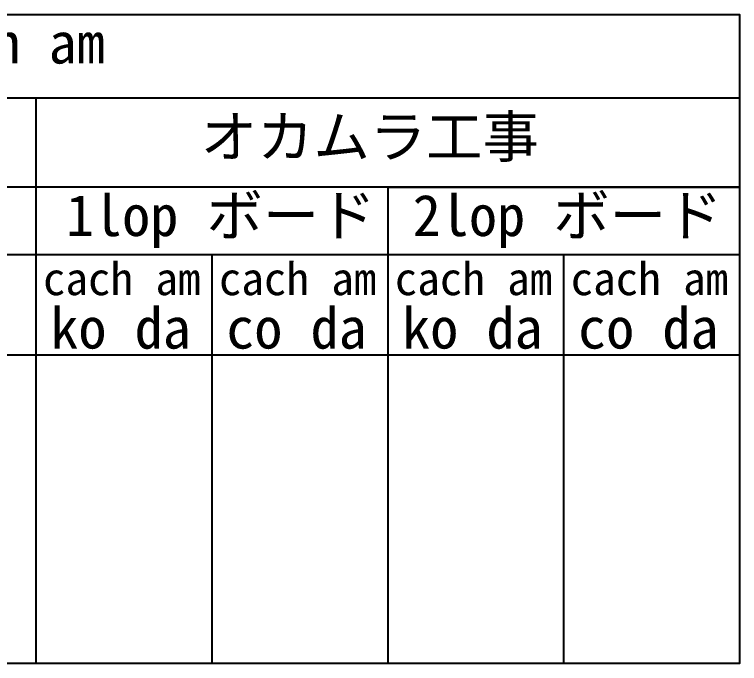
# Model space of a CAD drawing. Extents: x -275225 to 47266, y -41063 to 95295.
# Drawn here: x -203642 to -194873, y -22090 to -14243 of the extents above; entities that cross this region are included whole.
import ezdxf

# ---------------------------------------------------------------- set-up
doc = ezdxf.new("R2010")
doc.units = 0
doc.header["$LTSCALE"] = 0.2
doc.layers.add('_P18_製品寸法', color=9, linetype='Continuous')
doc.layers.add('_図面枠', color=7, linetype='Continuous')
doc.styles.add('OKAMURA-G', font='MS Gothic.ttf')

msp = doc.modelspace()

# ---------------------------------------------------------------- linework, layer by layer
at = {"layer": '_P18_製品寸法'}
for p, q in [((-203383.5, -15252.1), (-203383.5, -22089.9)), ((-194872.9, -16332.2), (-212216.8, -16332.2)), ((-199128.2, -16332.2), (-199128.2, -22089.9)), ((-216472.1, -17145.3), (-194872.9, -17145.3)), ((-201255.8, -17145.3), (-201255.8, -22089.9)), ((-197000.6, -17145.3), (-197000.6, -22089.9)), ((-212216.8, -18357.1), (-194872.9, -18357.1))]:
    msp.add_line(p, q, dxfattribs=at)
for points in [[(-212216.8, -15252.1), (-212216.8, -14242.5), (-194872.9, -14242.5), (-194872.9, -15252.1)], [(-199128.2, -16332.2), (-194872.9, -16332.2), (-194872.9, -22089.9), (-216472.1, -22089.9), (-216472.1, -15252.1), (-194872.9, -15252.1), (-194872.9, -16332.2)]]:
    msp.add_lwpolyline(points, dxfattribs=at)

# ---------------------------------------------------------------- texts
at = {"layer": '_図面枠', "color": 3, "style": 'OKAMURA-G'}
for s, height, p in [('cach am', 500, (-204930.1, -14834.5)), ('オカムラ工事', 500, (-201390.4, -15968.9)), ('1lop ボード', 500, (-203020.5, -16921.2)), ('2lop ボード', 500, (-198825.7, -16921.2)), ('cach am', 400, (-203297.8, -17635.8)), ('cach am', 400, (-201170.2, -17635.8)), ('cach am', 400, (-199042.6, -17635.8)), ('cach am', 400, (-196914.9, -17635.8)), ('ko da', 500, (-203209.4, -18281.6)), ('co da', 500, (-201081.7, -18281.6)), ('ko da', 500, (-198954.1, -18281.6)), ('co da', 500, (-196826.5, -18281.6))]:
    msp.add_text(s, height=height, dxfattribs=at).set_placement(p)

doc.saveas('drawing.dxf')
